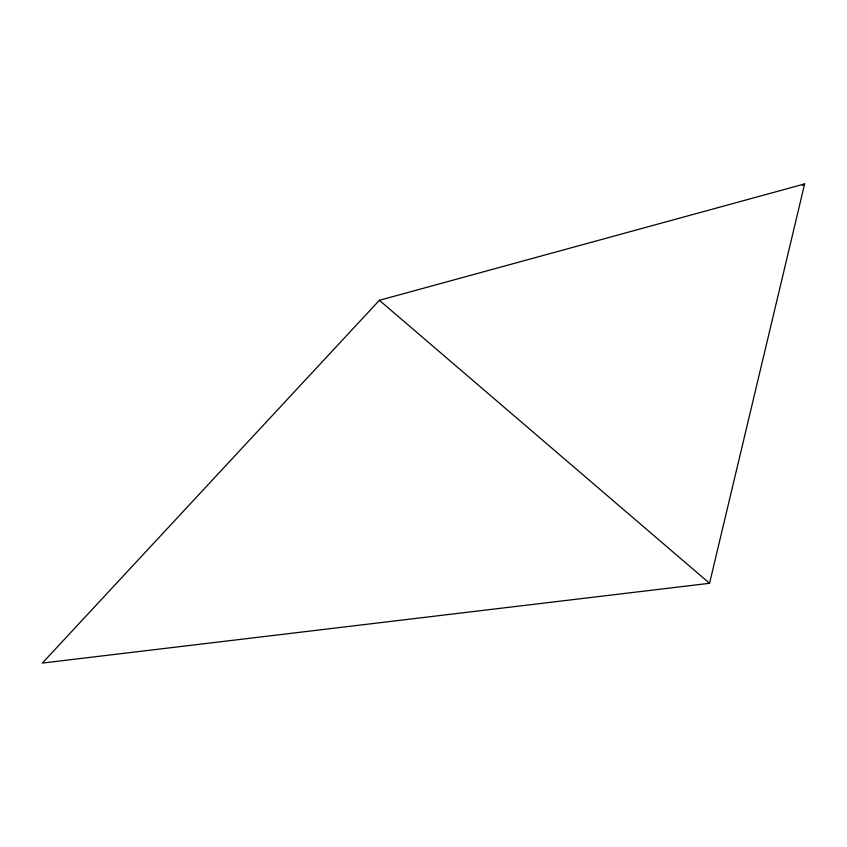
<?xml version="1.0" encoding="UTF-8"?>
<svg xmlns="http://www.w3.org/2000/svg" width="847" height="847" viewBox="0 0 847 847"><rect width="100%" height="100%" fill="white"/><g stroke="black" fill="none" stroke-linecap="round" stroke-linejoin="round"><path stroke-width="1.27" d="M709.553 583.297L804.65 183.926L379.392 300.304L42.35 663.074L709.553 583.297L379.392 300.304M802.416 185.334L804.65 183.926"/></g></svg>
